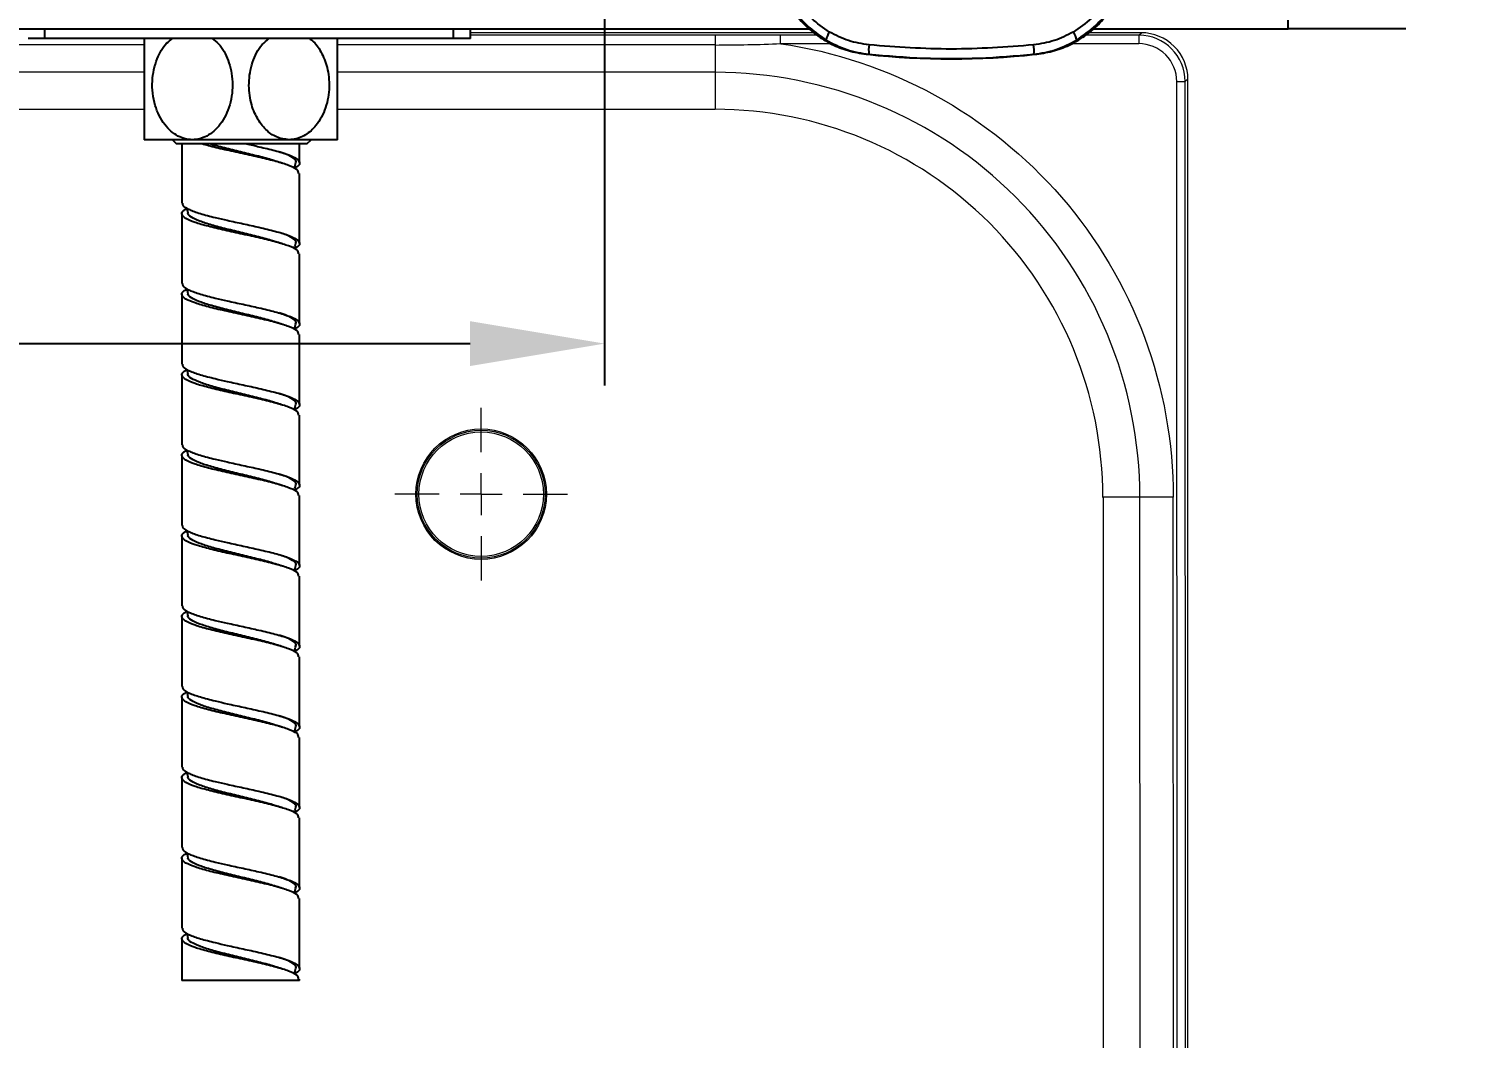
# Model space of a CAD drawing. Header units: millimetres. Extents: x 6110 to 6704, y -3675 to -2835.
# Drawn here: x 6300.53 to 6343.55, y -3411.68 to -3381.68 of the extents above; entities that cross this region are included whole.
import ezdxf

# ---------------------------------------------------------------- set-up
doc = ezdxf.new("R2010")
doc.units = ezdxf.units.MM
doc.header["$LTSCALE"] = 0.1
doc.linetypes.add('CENTERX2', pattern=[101.6, 63.5, -12.7, 12.7, -12.7])
doc.layers.get('0').update_dxf_attribs({"lineweight": 13})
doc.layers.add('CENTER', color=1, linetype='CENTERX2', lineweight=15)
doc.layers.add('DIM', color=3, linetype='Continuous', lineweight=9)
doc.styles.get("Standard").update_dxf_attribs({"font": 'arial.ttf'})
doc.dimstyles.new('ISO-25', dxfattribs={"dimtxt": 2.5, "dimasz": 2.5, "dimexe": 1.25, "dimexo": 0.625, "dimtad": 1, "dimlfac": 5, "dimtxsty": 'Standard', "dimcen": 2.5, "dimadec": 0, "dimazin": 0, "dimtfac": 1, "dimtmove": 0, "dimatfit": 3, "dimfxl": 0, "dimarcsym": 0})

# ---------------------------------------------------------------- blocks, each defined once
blk = doc.blocks.new('*D53')
at = {"layer": 'Defpoints', "color": 0}
for p in [(6340.653, -3361.052), (6382.373, -3594.164), (6389.257, -3594.164)]:
    blk.add_point(p, dxfattribs=at)
at = {"layer": 'DIM', "color": 0, "lineweight": -2}
for p, q in [((6341.278, -3361.052), (6390.507, -3361.052)), ((6389.257, -3363.552), (6389.257, -3591.664)), ((6382.998, -3594.164), (6390.507, -3594.164))]:
    blk.add_line(p, q, dxfattribs=at)
at = {"layer": 'DIM', "color": 0}
for points in [[(6388.84, -3363.552), (6389.674, -3363.552), (6389.257, -3361.052)], [(6388.84, -3591.664), (6389.674, -3591.664), (6389.257, -3594.164)]]:
    blk.add_solid(points, dxfattribs=at)
at = {"layer": 'DIM', "color": 0, "insert": (6386.406, -3477.608), "char_height": 2.5, "attachment_point": 5, "rotation": 90}
blk.add_mtext('{\\fGulim|b0|i0|c129|p50;\\H1.6x;선반까지 높이 \\fArial|b0|i0|c0|p34;1036 ~1050}', dxfattribs=at)
blk = doc.blocks.new('*D61')
at = {"layer": 'Defpoints', "color": 0}
for p in [(6297.886, -3376.365), (6331.187, -3594.164), (6360.463, -3594.164)]:
    blk.add_point(p, dxfattribs=at)
at = {"layer": 'DIM', "color": 0, "lineweight": -2}
for p, q in [((6298.511, -3376.365), (6361.713, -3376.365)), ((6360.463, -3380.365), (6360.463, -3590.164)), ((6331.812, -3594.164), (6361.713, -3594.164))]:
    blk.add_line(p, q, dxfattribs=at)
at = {"layer": 'DIM', "color": 0}
for points in [[(6359.796, -3380.365), (6361.129, -3380.365), (6360.463, -3376.365)], [(6359.796, -3590.164), (6361.129, -3590.164), (6360.463, -3594.164)]]:
    blk.add_solid(points, dxfattribs=at)
at = {"layer": 'DIM', "color": 0, "insert": (6357.795, -3485.265), "char_height": 4, "attachment_point": 5, "rotation": 90}
blk.add_mtext('977.5', dxfattribs=at)
blk = doc.blocks.new('*D62')
at = {"layer": 'Defpoints', "color": 0}
for p in [(6253.143, -3380.702), (6317.643, -3380.702), (6317.643, -3391.034)]:
    blk.add_point(p, dxfattribs=at)
at = {"layer": 'DIM', "color": 0, "lineweight": -2}
for p, q in [((6253.143, -3381.327), (6253.143, -3392.284)), ((6317.643, -3381.327), (6317.643, -3392.284)), ((6257.143, -3391.034), (6313.643, -3391.034))]:
    blk.add_line(p, q, dxfattribs=at)
at = {"layer": 'DIM', "color": 0}
for points in [[(6257.143, -3390.367), (6257.143, -3391.701), (6253.143, -3391.034)], [(6313.643, -3390.367), (6313.643, -3391.701), (6317.643, -3391.034)]]:
    blk.add_solid(points, dxfattribs=at)
at = {"layer": 'DIM', "color": 0, "insert": (6285.393, -3388.367), "char_height": 4, "attachment_point": 5}
blk.add_mtext('258', dxfattribs=at)
blk = doc.blocks.new('*D64')
at = {"layer": 'Defpoints', "color": 0}
for p in [(6307.952, -3094.471), (6411.492, -3594.164), (6420.327, -3594.164)]:
    blk.add_point(p, dxfattribs=at)
at = {"layer": 'DIM', "color": 0, "lineweight": -2}
for p, q in [((6308.577, -3094.471), (6421.577, -3094.471)), ((6420.327, -3098.471), (6420.327, -3590.164)), ((6412.117, -3594.164), (6421.577, -3594.164))]:
    blk.add_line(p, q, dxfattribs=at)
at = {"layer": 'DIM', "color": 0}
for points in [[(6419.66, -3098.471), (6420.993, -3098.471), (6420.327, -3094.471)], [(6419.66, -3590.164), (6420.993, -3590.164), (6420.327, -3594.164)]]:
    blk.add_solid(points, dxfattribs=at)
at = {"layer": 'DIM', "color": 0, "insert": (6417.079, -3344.317), "char_height": 4, "attachment_point": 5, "rotation": 90}
blk.add_mtext('(2280)', dxfattribs=at)
blk = doc.blocks.new('SW_CENTERMARKSYMBOL_13')
at = {"layer": 'CENTER', "color": 0}
for p, q in [((0, 0.5), (0, 1.026)), ((0, 0), (0, 0.25)), ((-0.5, 0), (-1.026, 0)), ((0, 0), (-0.25, 0)), ((0, 0), (0, -0.25)), ((0, 0), (0.25, 0)), ((0.5, 0), (1.026, 0)), ((0, -0.5), (0, -1.026))]:
    blk.add_line(p, q, dxfattribs=at)

msp = doc.modelspace()

# ---------------------------------------------------------------- linework, layer by layer
at = {"linetype": 'Continuous', "lineweight": 25}
for p, q in [((6337.9677, -3381.6768), (6337.9677, -3381.4203)), ((6233.1422, -3381.6768), (6323.7384, -3381.6768)), ((6301.0019, -3381.9651), (6301.0019, -3381.6768)), ((6313.1519, -3381.9651), (6313.1519, -3381.6768)), ((6313.6519, -3381.9651), (6313.6519, -3381.6768)), ((6332.1656, -3381.6768), (6337.9677, -3381.6768)), ((6341.1296, -3381.6768), (6338.0555, -3381.6768)), ((6301.0019, -3381.9651), (6300.5019, -3381.9651)), ((6313.1519, -3381.9651), (6301.0019, -3381.9651)), ((6313.6519, -3381.9651), (6313.1519, -3381.9651)), ((6325.4144, -3382.4262), (6325.4671, -3382.4319)), ((6325.4671, -3382.4319), (6325.5006, -3382.431)), ((6330.4033, -3382.431), (6330.4368, -3382.4319)), ((6330.4368, -3382.4319), (6330.4895, -3382.4262)), ((6305.3846, -3384.9706), (6303.9471, -3384.9706)), ((6304.7894, -3384.9706), (6304.9144, -3385.0956)), ((6305.0721, -3385.0956), (6305.0721, -3386.8553)), ((6308.5721, -3385.6575), (6308.5721, -3385.0956)), ((6308.7894, -3385.0956), (6308.9144, -3384.9706)), ((6308.5721, -3388.0533), (6308.5721, -3385.9714)), ((6305.2201, -3387.0029), (6305.2503, -3387.1499)), ((6305.0721, -3387.1692), (6305.0721, -3389.2512)), ((6308.5721, -3390.4491), (6308.5721, -3388.3672)), ((6305.0721, -3389.565), (6305.0721, -3391.647)), ((6305.2201, -3389.3987), (6305.2503, -3389.5457)), ((6308.5721, -3392.845), (6308.5721, -3390.763)), ((6305.2201, -3391.7945), (6305.2503, -3391.9415)), ((6305.0721, -3391.9608), (6305.0721, -3394.0428)), ((6308.5721, -3395.2408), (6308.5721, -3393.1589)), ((6305.0721, -3394.3567), (6305.0721, -3396.4387)), ((6305.2201, -3394.1904), (6305.2503, -3394.3374)), ((6308.5721, -3397.6366), (6308.5721, -3395.5547)), ((6305.0721, -3396.7525), (6305.0721, -3398.8345)), ((6305.2201, -3396.5862), (6305.2503, -3396.7332)), ((6308.5721, -3400.0325), (6308.5721, -3397.9505)), ((6305.2201, -3398.982), (6305.2503, -3399.129)), ((6305.0721, -3399.1483), (6305.0721, -3401.2303)), ((6308.5721, -3402.4283), (6308.5721, -3400.3464)), ((6305.0721, -3401.5442), (6305.0721, -3403.6262)), ((6305.2201, -3401.3779), (6305.2503, -3401.5249)), ((6308.5721, -3404.8241), (6308.5721, -3402.7422)), ((6305.2201, -3403.7737), (6305.2503, -3403.9207)), ((6305.0721, -3403.94), (6305.0721, -3406.022)), ((6308.5721, -3407.22), (6308.5721, -3405.138)), ((6305.0721, -3406.3358), (6305.0721, -3408.4178)), ((6305.2201, -3406.1695), (6305.2503, -3406.3165)), ((6308.5721, -3409.6158), (6308.5721, -3407.5339)), ((6305.2201, -3408.5654), (6305.2503, -3408.7124)), ((6305.0721, -3408.7317), (6305.0721, -3409.9706)), ((6308.5721, -3409.9706), (6305.0721, -3409.9706)), ((6308.5721, -3409.9706), (6308.5721, -3409.9297))]:
    msp.add_line(p, q, dxfattribs=at)
at = {"color": 7, "linetype": 'Continuous'}
for p, q in [((6323.8699, -3381.7903), (6313.6522, -3381.7903)), ((6320.925, -3381.8644), (6313.6522, -3381.8644)), ((6320.925, -3381.8643), (6320.925, -3384.0662)), ((6322.8753, -3381.8645), (6320.925, -3381.8644)), ((6323.968, -3381.8645), (6322.8753, -3381.8645)), ((6322.8753, -3382.1145), (6322.8753, -3381.8645)), ((6333.5291, -3381.8645), (6331.9364, -3381.8645)), ((6333.6033, -3381.7903), (6332.035, -3381.7903)), ((6333.5291, -3381.8645), (6333.6033, -3381.7903)), ((6333.5291, -3381.8645), (6333.5291, -3382.1145)), ((6303.9474, -3382.1543), (6250.7482, -3382.1543)), ((6320.925, -3382.1543), (6309.6974, -3382.1543)), ((6322.8769, -3382.1145), (6324.3826, -3382.1145)), ((6331.5219, -3382.1145), (6333.5289, -3382.1145)), ((6303.9474, -3382.9654), (6250.7482, -3382.9654)), ((6320.925, -3382.9654), (6309.6974, -3382.9654)), ((6334.9781, -3383.1646), (6334.9039, -3383.2389)), ((6335.0041, -3468.4381), (6334.9781, -3383.1646)), ((6334.6539, -3383.239), (6334.9039, -3383.2389)), ((6334.678, -3462.3043), (6334.6539, -3383.239)), ((6334.9284, -3463.7126), (6334.9039, -3383.2389)), ((6250.7479, -3384.0662), (6303.9474, -3384.0662)), ((6309.6974, -3384.0662), (6320.9247, -3384.0662)), ((6332.4561, -3395.5936), (6334.5481, -3395.593)), ((6332.4616, -3395.6064), (6332.4661, -3461.2273)), ((6333.5769, -3461.8874), (6333.5567, -3395.5933)), ((6334.5682, -3462.2325), (6334.5482, -3395.597))]:
    msp.add_line(p, q, dxfattribs=at)
at = {"linetype": 'Continuous', "lineweight": 25, "flags": 128}
for points in [[(6308.2596, -3384.9706), (6307.9223, -3384.9706), (6307.5662, -3384.9706), (6307.1974, -3384.9706), (6306.8221, -3384.9706), (6306.4469, -3384.9706), (6306.078, -3384.9706), (6305.7219, -3384.9706), (6305.3846, -3384.9706)], [(6309.6971, -3384.9706), (6309.6725, -3384.9706), (6309.5992, -3384.9706), (6309.4783, -3384.9706), (6309.3119, -3384.9706), (6309.103, -3384.9706), (6308.855, -3384.9706), (6308.5723, -3384.9706), (6308.2596, -3384.9706)]]:
    msp.add_lwpolyline(points, dxfattribs=at)
at = {"color": 7, "linetype": 'Continuous'}
for radius in [1.94, 1.9, 1.85]:
    msp.add_circle((6313.97, -3395.5119), radius, dxfattribs=at)
at = {"linetype": 'Continuous', "lineweight": 25}
for centre, radius, start, end in [((6324.7057, -3382.0617), 0.4767, 141.95889, 173.78955), ((6331.1982, -3382.0617), 0.4767, 6.21045, 38.04111), ((6325.7821, -3379.4895), 2.9592, 238.40705, 263.89064), ((6326.3011, -3382.3069), 0.8101, 169.02485, 188.81785), ((6329.6028, -3382.3069), 0.8101, 351.18215, 10.97515), ((6330.1218, -3379.4895), 2.9592, 276.10936, 301.59295), ((6327.9519, -3359.1892), 23.3751, 263.89782, 276.10218)]:
    msp.add_arc(centre, radius, start, end, dxfattribs=at)
at = {"color": 7, "linetype": 'Continuous'}
for centre, radius, start, end in [((6333.5289, -3383.2395), 1.375, 0.02589, 89.99158), ((6320.8308, -3330.2015), 51.9533, 270.10391, 272.25807), ((6320.9258, -3395.5963), 11.5301, 359.94964, 90.00576)]:
    msp.add_arc(centre, radius, start, end, dxfattribs=at)
at = {"linetype": 'Continuous', "lineweight": 25}
for points, knots in [([(6322.6921, -3379.5927), (6322.7128, -3379.7694), (6322.7541, -3380.1216), (6322.9324, -3380.6264), (6323.1887, -3381.0934), (6323.5246, -3381.5098), (6323.927, -3381.8629), (6324.3856, -3382.1402), (6324.8852, -3382.3408), (6325.2381, -3382.3977), (6325.4144, -3382.4262)], [0, 0, 0, 0, 0.1254466, 0.2500194, 0.3752308, 0.4998661, 0.6250308, 0.7498444, 0.8749628, 1, 1, 1, 1]), ([(6322.7383, -3379.5977), (6322.7721, -3379.8444), (6322.8397, -3380.3366), (6323.1678, -3381.0069), (6323.6253, -3381.5908), (6324.0299, -3381.8705), (6324.2318, -3382.0101)], [0, 0, 0, 0, 0.2510672, 0.5008921, 0.7508703, 1, 1, 1, 1]), ([(6324.3303, -3381.7679), (6324.143, -3381.6403), (6323.7685, -3381.3852), (6323.3437, -3380.8516), (6323.0384, -3380.2386), (6322.9751, -3379.7875), (6322.9435, -3379.5617)], [0, 0, 0, 0, 0.2504307, 0.5009019, 0.7502573, 1, 1, 1, 1]), ([(6330.4895, -3382.4262), (6330.6664, -3382.3976), (6331.0193, -3382.3407), (6331.5194, -3382.1396), (6331.9774, -3381.8625), (6332.38, -3381.509), (6332.7155, -3381.0929), (6332.972, -3380.6252), (6333.15, -3380.1209), (6333.1912, -3379.7688), (6333.2117, -3379.5927)], [0, 0, 0, 0, 0.1254638, 0.2501773, 0.3753785, 0.5000885, 0.6251875, 0.7499994, 0.8750304, 1, 1, 1, 1]), ([(6332.9604, -3379.5617), (6332.929, -3379.7865), (6332.8659, -3380.2372), (6332.5613, -3380.85), (6332.1361, -3381.3845), (6331.7612, -3381.64), (6331.5736, -3381.7679)], [0, 0, 0, 0, 0.2486985, 0.4985783, 0.7490573, 1, 1, 1, 1]), ([(6331.6721, -3382.0101), (6331.8744, -3381.8702), (6332.2794, -3381.5901), (6332.7372, -3381.0052), (6333.0646, -3380.335), (6333.132, -3379.8433), (6333.1656, -3379.5977)], [0, 0, 0, 0, 0.2496397, 0.4996277, 0.7499811, 1, 1, 1, 1]), ([(6325.5059, -3382.1526), (6325.2993, -3382.1201), (6324.8852, -3382.0549), (6324.5155, -3381.8637), (6324.3303, -3381.7679)], [0, 0, 0, 0, 0.4988908, 1, 1, 1, 1]), ([(6331.5736, -3381.7679), (6331.3895, -3381.8632), (6331.0199, -3382.0545), (6330.6058, -3382.1198), (6330.398, -3382.1526)], [0, 0, 0, 0, 0.4981825, 1, 1, 1, 1]), ([(6341.4666, -3381.6768), (6341.4535, -3381.6768), (6341.4274, -3381.6768), (6341.2195, -3381.6768), (6340.8962, -3381.6768), (6340.4577, -3381.6768), (6339.9242, -3381.6768), (6339.3153, -3381.6768), (6338.6547, -3381.6768), (6338.1967, -3381.6768), (6337.9677, -3381.6768)], [0, 0, 0, 0, 0.1250034, 0.2500006, 0.3750018, 0.500001, 0.6250002, 0.7500014, 0.8749985, 1, 1, 1, 1]), ([(6303.9471, -3381.9651), (6303.9471, -3382.0158), (6303.9471, -3382.1985), (6303.9471, -3382.6673), (6303.9471, -3383.346), (6303.9471, -3384.0283), (6303.9471, -3384.4996), (6303.9471, -3384.7546), (6303.9471, -3384.9237), (6303.9471, -3384.9523), (6303.9471, -3384.9706)], [0, 0, 0, 0, 0.0623601, 0.2247685, 0.4026134, 0.5803443, 0.7426615, 0.8151967, 0.881358, 1, 1, 1, 1]), ([(6305.3846, -3384.9706), (6305.3115, -3384.9653), (6305.164, -3384.9546), (6304.9466, -3384.865), (6304.7397, -3384.7223), (6304.479, -3384.4401), (6304.2355, -3383.9397), (6304.1551, -3383.2364), (6304.3014, -3382.5932), (6304.5337, -3382.151), (6304.7325, -3382.0085), (6304.7931, -3381.9651)], [0, 0, 0, 0, 0.0638877, 0.1289312, 0.1996725, 0.2737876, 0.4395277, 0.6238741, 0.7963795, 0.9380183, 1, 1, 1, 1]), ([(6305.9719, -3381.9651), (6306.039, -3382.0136), (6306.2512, -3382.1667), (6306.4793, -3382.6242), (6306.6118, -3383.2564), (6306.533, -3383.9383), (6306.2951, -3384.4328), (6306.0326, -3384.7204), (6305.8237, -3384.8647), (6305.6052, -3384.9542), (6305.4578, -3384.9651), (6305.3846, -3384.9706)], [0, 0, 0, 0, 0.0687468, 0.2171284, 0.3823842, 0.556817, 0.7246889, 0.7995072, 0.8713263, 0.936108, 1, 1, 1, 1]), ([(6308.2596, -3384.9706), (6308.1333, -3384.9541), (6307.8811, -3384.9212), (6307.5531, -3384.6788), (6307.2878, -3384.327), (6307.1033, -3383.853), (6307.0398, -3383.2726), (6307.1479, -3382.6676), (6307.3727, -3382.1973), (6307.5908, -3382.0213), (6307.6604, -3381.9651)], [0, 0, 0, 0, 0.1102156, 0.2200537, 0.3316501, 0.4613776, 0.60896, 0.7680653, 0.9258991, 1, 1, 1, 1]), ([(6308.8644, -3381.9651), (6308.8941, -3381.9844), (6309.035, -3382.076), (6309.2276, -3382.3715), (6309.4174, -3382.836), (6309.4783, -3383.4181), (6309.3746, -3384.0282), (6309.1119, -3384.5286), (6308.7564, -3384.852), (6308.4619, -3384.963), (6308.2942, -3384.9693), (6308.2596, -3384.9706)], [0, 0, 0, 0, 0.0298195, 0.1415224, 0.2713738, 0.419097, 0.5783543, 0.7363388, 0.8527157, 0.9696639, 1, 1, 1, 1]), ([(6309.6971, -3384.9706), (6309.6971, -3384.9653), (6309.6971, -3384.9548), (6309.6971, -3384.8437), (6309.6972, -3384.5747), (6309.6971, -3384.0746), (6309.6969, -3383.4403), (6309.6969, -3382.7579), (6309.6976, -3382.2721), (6309.6969, -3382.0257), (6309.697, -3381.97), (6309.697, -3381.9651)], [0, 0, 0, 0, 0.0631293, 0.1261902, 0.2590294, 0.4054274, 0.5714987, 0.7471097, 0.9166166, 0.9926157, 1, 1, 1, 1]), ([(6324.2318, -3382.0101), (6324.4316, -3382.1149), (6324.8304, -3382.3239), (6325.2776, -3382.3954), (6325.5006, -3382.431)], [0, 0, 0, 0, 0.5012386, 1, 1, 1, 1]), ([(6330.4033, -3382.431), (6330.6276, -3382.3951), (6331.0748, -3382.3235), (6331.4735, -3382.1143), (6331.6721, -3382.0101)], [0, 0, 0, 0, 0.5016873, 1, 1, 1, 1]), ([(6325.5006, -3382.431), (6326.0425, -3382.4754), (6327.13, -3382.5645), (6328.7739, -3382.5645), (6329.8614, -3382.4754), (6330.4033, -3382.431)], [0, 0, 0, 0, 0.3325628, 0.6674383, 1, 1, 1, 1]), ([(6308.7894, -3385.0956), (6308.7636, -3385.0956), (6308.7238, -3385.0956), (6308.4822, -3385.0956), (6308.2321, -3385.0956), (6307.9217, -3385.0956), (6307.4706, -3385.0956), (6306.8519, -3385.0956), (6306.2333, -3385.0956), (6305.7822, -3385.0956), (6305.4718, -3385.0956), (6305.2217, -3385.0956), (6304.9801, -3385.0956), (6304.9403, -3385.0956), (6304.9144, -3385.0956)], [0, 0, 0, 0, 0.1197284, 0.1841803, 0.25, 0.3158197, 0.3802716, 0.5, 0.6197284, 0.6841803, 0.75, 0.8158197, 0.8802716, 1, 1, 1, 1]), ([(6308.5429, -3385.9714), (6308.5386, -3385.9314), (6308.5301, -3385.8524), (6308.2652, -3385.735), (6307.891, -3385.6183), (6307.4109, -3385.5013), (6306.8757, -3385.3838), (6306.3412, -3385.2669), (6305.9204, -3385.1709), (6305.7333, -3385.1138), (6305.6737, -3385.0956)], [0, 0, 0, 0, 0.1361457, 0.2696436, 0.40312, 0.5367253, 0.6704966, 0.8040743, 0.9375445, 1, 1, 1, 1]), ([(6307.8707, -3385.6163), (6307.8386, -3385.6047), (6307.698, -3385.5542), (6307.3517, -3385.4646), (6306.8758, -3385.3472), (6306.3961, -3385.2302), (6306.0584, -3385.1465), (6305.9231, -3385.1016), (6305.905, -3385.0956)], [0, 0, 0, 0, 0.0666471, 0.2913438, 0.5163249, 0.7409745, 0.9654398, 1, 1, 1, 1]), ([(6306.9908, -3385.0956), (6307.1162, -3385.1231), (6307.4192, -3385.1898), (6307.8552, -3385.295), (6308.2435, -3385.4117), (6308.5015, -3385.5287), (6308.5928, -3385.6462), (6308.5631, -3385.7384), (6308.4533, -3385.7915), (6308.424, -3385.8058)], [0, 0, 0, 0, 0.11621518, 0.28082243, 0.44540311, 0.61014275, 0.77508698, 0.93979265, 1, 1, 1, 1]), ([(6308.4533, -3385.6508), (6308.4547, -3385.649), (6308.4885, -3385.6082), (6308.41, -3385.5284), (6308.2458, -3385.4235), (6308.0439, -3385.3576), (6307.9611, -3385.3306)], [0, 0, 0, 0, 0.0162934, 0.3817319, 0.7466961, 1, 1, 1, 1]), ([(6308.0609, -3385.6722), (6308.0296, -3385.6626), (6307.9673, -3385.6436), (6307.9068, -3385.6243), (6307.8767, -3385.6147)], [0, 0, 0, 0, 0.5025674, 1, 1, 1, 1]), ([(6308.4211, -3385.8197), (6308.4224, -3385.8136), (6308.4339, -3385.7572), (6308.4459, -3385.7009), (6308.4565, -3385.6507)], [0, 0, 0, 0, 0.1087371, 1, 1, 1, 1]), ([(6308.5429, -3388.3672), (6308.5386, -3388.3273), (6308.5301, -3388.2482), (6308.2652, -3388.1308), (6307.8911, -3388.0141), (6307.4106, -3387.8971), (6306.8767, -3387.7796), (6306.3374, -3387.6627), (6305.8437, -3387.546), (6305.4416, -3387.4292), (6305.1662, -3387.312), (6305.0535, -3387.1947), (6305.0727, -3387.0975), (6305.186, -3387.0392), (6305.2236, -3387.0199)], [0, 0, 0, 0, 0.0885028, 0.1752843, 0.2620519, 0.3489032, 0.4358624, 0.5226959, 0.6094594, 0.696251, 0.7831678, 0.8700846, 0.9568761, 1, 1, 1, 1]), ([(6305.0904, -3386.8553), (6305.0902, -3386.8811), (6305.0894, -3386.9458), (6305.2745, -3387.0494), (6305.6038, -3387.1665), (6306.0103, -3387.2728), (6306.4498, -3387.3732), (6306.8962, -3387.4701), (6307.3885, -3387.5785), (6307.8556, -3387.6908), (6308.2434, -3387.8075), (6308.5015, -3387.9245), (6308.5928, -3388.042), (6308.5631, -3388.1342), (6308.4533, -3388.1874), (6308.424, -3388.2016)], [0, 0, 0, 0, 0.057527, 0.144338, 0.2312605, 0.3182279, 0.3797781, 0.456793, 0.5339075, 0.6207185, 0.7075154, 0.7943962, 0.8813849, 0.9682477, 1, 1, 1, 1]), ([(6307.8707, -3388.0121), (6307.8386, -3388.0006), (6307.6981, -3387.9501), (6307.3513, -3387.8605), (6306.8773, -3387.743), (6306.3904, -3387.6261), (6305.9472, -3387.5094), (6305.5807, -3387.3926), (6305.3459, -3387.2753), (6305.2382, -3387.194), (6305.2543, -3387.1519), (6305.2555, -3387.1489)], [0, 0, 0, 0, 0.0402135, 0.1757912, 0.3115404, 0.4470895, 0.5825275, 0.71801, 0.8536917, 0.9893735, 1, 1, 1, 1]), ([(6308.4533, -3388.0466), (6308.4547, -3388.0449), (6308.4885, -3388.004), (6308.41, -3387.9242), (6308.2458, -3387.8194), (6308.0439, -3387.7534), (6307.9611, -3387.7264)], [0, 0, 0, 0, 0.0162934, 0.3817319, 0.7466961, 1, 1, 1, 1]), ([(6308.0609, -3388.068), (6308.0296, -3388.0584), (6307.9673, -3388.0395), (6307.9068, -3388.0201), (6307.8767, -3388.0105)], [0, 0, 0, 0, 0.5025674, 1, 1, 1, 1]), ([(6308.4211, -3388.2155), (6308.4224, -3388.2094), (6308.4339, -3388.153), (6308.4459, -3388.0967), (6308.4565, -3388.0466)], [0, 0, 0, 0, 0.1087371, 1, 1, 1, 1]), ([(6308.5429, -3390.763), (6308.5386, -3390.7231), (6308.5301, -3390.644), (6308.2652, -3390.5267), (6307.8911, -3390.4099), (6307.4106, -3390.293), (6306.8767, -3390.1755), (6306.3374, -3390.0586), (6305.8437, -3389.9419), (6305.4416, -3389.8251), (6305.1662, -3389.7078), (6305.0535, -3389.5905), (6305.0727, -3389.4933), (6305.186, -3389.4351), (6305.2236, -3389.4157)], [0, 0, 0, 0, 0.0885028, 0.1752843, 0.2620519, 0.3489032, 0.4358624, 0.5226959, 0.6094594, 0.696251, 0.7831678, 0.8700846, 0.9568761, 1, 1, 1, 1]), ([(6305.0904, -3389.2512), (6305.0902, -3389.2769), (6305.0894, -3389.3416), (6305.2745, -3389.4453), (6305.6038, -3389.5624), (6306.0103, -3389.6686), (6306.4498, -3389.769), (6306.8962, -3389.8659), (6307.3885, -3389.9743), (6307.8556, -3390.0866), (6308.2434, -3390.2034), (6308.5015, -3390.3204), (6308.5928, -3390.4378), (6308.5631, -3390.5301), (6308.4533, -3390.5832), (6308.424, -3390.5974)], [0, 0, 0, 0, 0.057527, 0.144338, 0.2312605, 0.3182279, 0.3797781, 0.456793, 0.5339075, 0.6207185, 0.7075154, 0.7943962, 0.8813849, 0.9682477, 1, 1, 1, 1]), ([(6307.8707, -3390.4079), (6307.8386, -3390.3964), (6307.6981, -3390.3459), (6307.3513, -3390.2563), (6306.8773, -3390.1388), (6306.3904, -3390.0219), (6305.9472, -3389.9052), (6305.5807, -3389.7884), (6305.3459, -3389.6712), (6305.2382, -3389.5898), (6305.2543, -3389.5478), (6305.2555, -3389.5447)], [0, 0, 0, 0, 0.0402135, 0.1757912, 0.3115404, 0.4470895, 0.5825275, 0.71801, 0.8536917, 0.9893735, 1, 1, 1, 1]), ([(6308.0609, -3390.4638), (6308.0296, -3390.4543), (6307.9673, -3390.4353), (6307.9068, -3390.416), (6307.8767, -3390.4064)], [0, 0, 0, 0, 0.50256735, 1, 1, 1, 1]), ([(6308.4533, -3390.4425), (6308.4547, -3390.4407), (6308.4885, -3390.3999), (6308.41, -3390.32), (6308.2458, -3390.2152), (6308.0439, -3390.1493), (6307.9611, -3390.1223)], [0, 0, 0, 0, 0.0162934, 0.3817319, 0.7466961, 1, 1, 1, 1]), ([(6308.4211, -3390.6114), (6308.4224, -3390.6052), (6308.4339, -3390.5489), (6308.4459, -3390.4926), (6308.4565, -3390.4424)], [0, 0, 0, 0, 0.1087371, 1, 1, 1, 1]), ([(6308.5429, -3393.1589), (6308.5386, -3393.1189), (6308.5301, -3393.0399), (6308.2652, -3392.9225), (6307.8911, -3392.8058), (6307.4106, -3392.6888), (6306.8767, -3392.5713), (6306.3374, -3392.4544), (6305.8437, -3392.3377), (6305.4416, -3392.2209), (6305.1662, -3392.1036), (6305.0535, -3391.9864), (6305.0727, -3391.8892), (6305.186, -3391.8309), (6305.2236, -3391.8116)], [0, 0, 0, 0, 0.08850277, 0.17528433, 0.26205188, 0.34890323, 0.43586244, 0.52269589, 0.60945943, 0.69625098, 0.78316778, 0.87008459, 0.95687614, 1, 1, 1, 1]), ([(6305.0904, -3391.647), (6305.0902, -3391.6728), (6305.0894, -3391.7375), (6305.2745, -3391.8411), (6305.6038, -3391.9582), (6306.0103, -3392.0645), (6306.4498, -3392.1648), (6306.8962, -3392.2617), (6307.3885, -3392.3702), (6307.8556, -3392.4825), (6308.2434, -3392.5992), (6308.5015, -3392.7162), (6308.5928, -3392.8337), (6308.5631, -3392.9259), (6308.4533, -3392.979), (6308.424, -3392.9933)], [0, 0, 0, 0, 0.057527, 0.144338, 0.2312605, 0.3182279, 0.3797781, 0.456793, 0.5339075, 0.6207185, 0.7075154, 0.7943962, 0.8813849, 0.9682477, 1, 1, 1, 1]), ([(6307.8707, -3392.8038), (6307.8386, -3392.7922), (6307.6981, -3392.7417), (6307.3513, -3392.6521), (6306.8773, -3392.5346), (6306.3904, -3392.4177), (6305.9472, -3392.301), (6305.5807, -3392.1843), (6305.3459, -3392.067), (6305.2382, -3391.9856), (6305.2543, -3391.9436), (6305.2555, -3391.9406)], [0, 0, 0, 0, 0.0402135, 0.1757912, 0.3115404, 0.4470895, 0.5825275, 0.71801, 0.8536917, 0.9893735, 1, 1, 1, 1]), ([(6308.4533, -3392.8383), (6308.4547, -3392.8365), (6308.4885, -3392.7957), (6308.41, -3392.7159), (6308.2458, -3392.611), (6308.0439, -3392.5451), (6307.9611, -3392.5181)], [0, 0, 0, 0, 0.0162934, 0.3817319, 0.7466961, 1, 1, 1, 1]), ([(6308.0609, -3392.8597), (6308.0296, -3392.8501), (6307.9673, -3392.8311), (6307.9068, -3392.8118), (6307.8767, -3392.8022)], [0, 0, 0, 0, 0.50256735, 1, 1, 1, 1]), ([(6308.4211, -3393.0072), (6308.4224, -3393.0011), (6308.4339, -3392.9447), (6308.4459, -3392.8884), (6308.4565, -3392.8382)], [0, 0, 0, 0, 0.1087371, 1, 1, 1, 1]), ([(6308.5429, -3395.5547), (6308.5386, -3395.5148), (6308.5301, -3395.4357), (6308.2652, -3395.3183), (6307.8911, -3395.2016), (6307.4106, -3395.0846), (6306.8767, -3394.9671), (6306.3374, -3394.8502), (6305.8437, -3394.7335), (6305.4416, -3394.6167), (6305.1662, -3394.4995), (6305.0535, -3394.3822), (6305.0727, -3394.285), (6305.186, -3394.2267), (6305.2236, -3394.2074)], [0, 0, 0, 0, 0.0885028, 0.1752843, 0.2620519, 0.3489032, 0.4358624, 0.5226959, 0.6094594, 0.696251, 0.7831678, 0.8700846, 0.9568761, 1, 1, 1, 1]), ([(6305.0904, -3394.0428), (6305.0902, -3394.0686), (6305.0894, -3394.1333), (6305.2745, -3394.2369), (6305.6038, -3394.354), (6306.0103, -3394.4603), (6306.4498, -3394.5607), (6306.8962, -3394.6576), (6307.3885, -3394.766), (6307.8556, -3394.8783), (6308.2434, -3394.995), (6308.5015, -3395.112), (6308.5928, -3395.2295), (6308.5631, -3395.3217), (6308.4533, -3395.3749), (6308.424, -3395.3891)], [0, 0, 0, 0, 0.057527, 0.144338, 0.2312605, 0.3182279, 0.3797781, 0.456793, 0.5339075, 0.6207185, 0.7075154, 0.7943962, 0.8813849, 0.9682477, 1, 1, 1, 1]), ([(6307.8707, -3395.1996), (6307.8386, -3395.1881), (6307.6981, -3395.1376), (6307.3513, -3395.048), (6306.8773, -3394.9305), (6306.3904, -3394.8136), (6305.9472, -3394.6969), (6305.5807, -3394.5801), (6305.3459, -3394.4628), (6305.2382, -3394.3815), (6305.2543, -3394.3394), (6305.2555, -3394.3364)], [0, 0, 0, 0, 0.0402135, 0.1757912, 0.3115404, 0.4470895, 0.5825275, 0.71801, 0.8536917, 0.9893735, 1, 1, 1, 1]), ([(6308.0609, -3395.2555), (6308.0296, -3395.2459), (6307.9673, -3395.227), (6307.9068, -3395.2076), (6307.8767, -3395.198)], [0, 0, 0, 0, 0.5025674, 1, 1, 1, 1]), ([(6308.4533, -3395.2341), (6308.4547, -3395.2324), (6308.4885, -3395.1915), (6308.41, -3395.1117), (6308.2458, -3395.0069), (6308.0439, -3394.9409), (6307.9611, -3394.9139)], [0, 0, 0, 0, 0.0162934, 0.3817319, 0.7466961, 1, 1, 1, 1]), ([(6308.4211, -3395.403), (6308.4224, -3395.3969), (6308.4339, -3395.3405), (6308.4459, -3395.2842), (6308.4565, -3395.2341)], [0, 0, 0, 0, 0.1087371, 1, 1, 1, 1]), ([(6305.0904, -3396.4387), (6305.0902, -3396.4644), (6305.0894, -3396.5291), (6305.2745, -3396.6328), (6305.6038, -3396.7499), (6306.0103, -3396.8561), (6306.4498, -3396.9565), (6306.8962, -3397.0534), (6307.3885, -3397.1618), (6307.8556, -3397.2741), (6308.2434, -3397.3909), (6308.5015, -3397.5079), (6308.5928, -3397.6253), (6308.5631, -3397.7176), (6308.4533, -3397.7707), (6308.424, -3397.7849)], [0, 0, 0, 0, 0.057527, 0.144338, 0.2312605, 0.3182279, 0.3797781, 0.456793, 0.5339075, 0.6207185, 0.7075154, 0.7943962, 0.8813849, 0.9682477, 1, 1, 1, 1]), ([(6308.5429, -3397.9505), (6308.5386, -3397.9106), (6308.5301, -3397.8315), (6308.2652, -3397.7142), (6307.8911, -3397.5974), (6307.4106, -3397.4805), (6306.8767, -3397.363), (6306.3374, -3397.2461), (6305.8437, -3397.1294), (6305.4416, -3397.0126), (6305.1662, -3396.8953), (6305.0535, -3396.778), (6305.0727, -3396.6808), (6305.186, -3396.6226), (6305.2236, -3396.6032)], [0, 0, 0, 0, 0.0885028, 0.1752843, 0.2620519, 0.3489032, 0.4358624, 0.5226959, 0.6094594, 0.696251, 0.7831678, 0.8700846, 0.9568761, 1, 1, 1, 1]), ([(6307.8707, -3397.5954), (6307.8386, -3397.5839), (6307.6981, -3397.5334), (6307.3513, -3397.4438), (6306.8773, -3397.3263), (6306.3904, -3397.2094), (6305.9472, -3397.0927), (6305.5807, -3396.9759), (6305.3459, -3396.8587), (6305.2382, -3396.7773), (6305.2543, -3396.7353), (6305.2555, -3396.7322)], [0, 0, 0, 0, 0.0402135, 0.1757912, 0.3115404, 0.4470895, 0.5825275, 0.71801, 0.8536917, 0.9893735, 1, 1, 1, 1]), ([(6308.4533, -3397.63), (6308.4547, -3397.6282), (6308.4885, -3397.5874), (6308.41, -3397.5075), (6308.2458, -3397.4027), (6308.0439, -3397.3368), (6307.9611, -3397.3098)], [0, 0, 0, 0, 0.0162934, 0.3817319, 0.7466961, 1, 1, 1, 1]), ([(6308.0609, -3397.6513), (6308.0296, -3397.6418), (6307.9673, -3397.6228), (6307.9068, -3397.6035), (6307.8767, -3397.5939)], [0, 0, 0, 0, 0.5025674, 1, 1, 1, 1]), ([(6308.4211, -3397.7989), (6308.4224, -3397.7927), (6308.4339, -3397.7364), (6308.4459, -3397.6801), (6308.4565, -3397.6299)], [0, 0, 0, 0, 0.1087371, 1, 1, 1, 1]), ([(6308.5429, -3400.3464), (6308.5386, -3400.3064), (6308.5301, -3400.2274), (6308.2652, -3400.11), (6307.8911, -3399.9933), (6307.4106, -3399.8763), (6306.8767, -3399.7588), (6306.3374, -3399.6419), (6305.8437, -3399.5252), (6305.4416, -3399.4084), (6305.1662, -3399.2911), (6305.0535, -3399.1739), (6305.0727, -3399.0767), (6305.186, -3399.0184), (6305.2236, -3398.9991)], [0, 0, 0, 0, 0.0885028, 0.1752843, 0.2620519, 0.3489032, 0.4358624, 0.5226959, 0.6094594, 0.696251, 0.7831678, 0.8700846, 0.9568761, 1, 1, 1, 1]), ([(6305.0904, -3398.8345), (6305.0902, -3398.8603), (6305.0894, -3398.925), (6305.2745, -3399.0286), (6305.6038, -3399.1457), (6306.0103, -3399.252), (6306.4498, -3399.3523), (6306.8962, -3399.4492), (6307.3885, -3399.5577), (6307.8556, -3399.67), (6308.2434, -3399.7867), (6308.5015, -3399.9037), (6308.5928, -3400.0212), (6308.5631, -3400.1134), (6308.4533, -3400.1665), (6308.424, -3400.1808)], [0, 0, 0, 0, 0.05752704, 0.14433799, 0.23126047, 0.31822792, 0.37977805, 0.45679303, 0.53390751, 0.62071847, 0.70751541, 0.79439618, 0.88138485, 0.96824771, 1, 1, 1, 1]), ([(6307.8707, -3399.9913), (6307.8386, -3399.9797), (6307.6981, -3399.9292), (6307.3513, -3399.8396), (6306.8773, -3399.7221), (6306.3904, -3399.6052), (6305.9472, -3399.4885), (6305.5807, -3399.3718), (6305.3459, -3399.2545), (6305.2382, -3399.1731), (6305.2543, -3399.1311), (6305.2555, -3399.1281)], [0, 0, 0, 0, 0.0402135, 0.1757912, 0.3115404, 0.4470895, 0.5825275, 0.71801, 0.8536917, 0.9893735, 1, 1, 1, 1]), ([(6308.0609, -3400.0472), (6308.0296, -3400.0376), (6307.9673, -3400.0186), (6307.9068, -3399.9993), (6307.8767, -3399.9897)], [0, 0, 0, 0, 0.5025674, 1, 1, 1, 1]), ([(6308.4533, -3400.0258), (6308.4547, -3400.024), (6308.4885, -3399.9832), (6308.41, -3399.9034), (6308.2458, -3399.7985), (6308.0439, -3399.7326), (6307.9611, -3399.7056)], [0, 0, 0, 0, 0.0162934, 0.3817319, 0.7466961, 1, 1, 1, 1]), ([(6308.4211, -3400.1947), (6308.4224, -3400.1886), (6308.4339, -3400.1322), (6308.4459, -3400.0759), (6308.4565, -3400.0257)], [0, 0, 0, 0, 0.1087371, 1, 1, 1, 1]), ([(6305.0904, -3401.2303), (6305.0902, -3401.2561), (6305.0894, -3401.3208), (6305.2745, -3401.4244), (6305.6038, -3401.5415), (6306.0103, -3401.6478), (6306.4498, -3401.7482), (6306.8962, -3401.8451), (6307.3885, -3401.9535), (6307.8556, -3402.0658), (6308.2434, -3402.1825), (6308.5015, -3402.2995), (6308.5928, -3402.417), (6308.5631, -3402.5092), (6308.4533, -3402.5624), (6308.424, -3402.5766)], [0, 0, 0, 0, 0.057527, 0.144338, 0.2312605, 0.3182279, 0.3797781, 0.456793, 0.5339075, 0.6207185, 0.7075154, 0.7943962, 0.8813849, 0.9682477, 1, 1, 1, 1]), ([(6308.5429, -3402.7422), (6308.5386, -3402.7023), (6308.5301, -3402.6232), (6308.2652, -3402.5058), (6307.8911, -3402.3891), (6307.4106, -3402.2721), (6306.8767, -3402.1546), (6306.3374, -3402.0377), (6305.8437, -3401.921), (6305.4416, -3401.8042), (6305.1662, -3401.687), (6305.0535, -3401.5697), (6305.0727, -3401.4725), (6305.186, -3401.4142), (6305.2236, -3401.3949)], [0, 0, 0, 0, 0.08850277, 0.17528433, 0.26205188, 0.34890323, 0.43586244, 0.52269589, 0.60945943, 0.69625098, 0.78316778, 0.87008459, 0.95687614, 1, 1, 1, 1]), ([(6307.8707, -3402.3871), (6307.8386, -3402.3756), (6307.6981, -3402.3251), (6307.3513, -3402.2355), (6306.8773, -3402.118), (6306.3904, -3402.0011), (6305.9472, -3401.8844), (6305.5807, -3401.7676), (6305.3459, -3401.6503), (6305.2382, -3401.569), (6305.2543, -3401.5269), (6305.2555, -3401.5239)], [0, 0, 0, 0, 0.04021354, 0.17579118, 0.31154037, 0.44708951, 0.58252747, 0.71800998, 0.85369172, 0.98937346, 1, 1, 1, 1]), ([(6308.4533, -3402.4216), (6308.4547, -3402.4199), (6308.4885, -3402.379), (6308.41, -3402.2992), (6308.2458, -3402.1944), (6308.0439, -3402.1284), (6307.9611, -3402.1014)], [0, 0, 0, 0, 0.01629342, 0.38173192, 0.74669613, 1, 1, 1, 1]), ([(6308.0609, -3402.443), (6308.0296, -3402.4334), (6307.9673, -3402.4145), (6307.9068, -3402.3951), (6307.8767, -3402.3855)], [0, 0, 0, 0, 0.5025674, 1, 1, 1, 1]), ([(6308.4211, -3402.5905), (6308.4224, -3402.5844), (6308.4339, -3402.528), (6308.4459, -3402.4717), (6308.4565, -3402.4216)], [0, 0, 0, 0, 0.1087371, 1, 1, 1, 1]), ([(6308.5429, -3405.138), (6308.5386, -3405.0981), (6308.5301, -3405.019), (6308.2652, -3404.9017), (6307.8911, -3404.7849), (6307.4106, -3404.668), (6306.8767, -3404.5505), (6306.3374, -3404.4336), (6305.8437, -3404.3169), (6305.4416, -3404.2001), (6305.1662, -3404.0828), (6305.0535, -3403.9655), (6305.0727, -3403.8683), (6305.186, -3403.8101), (6305.2236, -3403.7907)], [0, 0, 0, 0, 0.0885028, 0.1752843, 0.2620519, 0.3489032, 0.4358624, 0.5226959, 0.6094594, 0.696251, 0.7831678, 0.8700846, 0.9568761, 1, 1, 1, 1]), ([(6305.0904, -3403.6262), (6305.0902, -3403.6519), (6305.0894, -3403.7166), (6305.2745, -3403.8203), (6305.6038, -3403.9374), (6306.0103, -3404.0436), (6306.4498, -3404.144), (6306.8962, -3404.2409), (6307.3885, -3404.3493), (6307.8556, -3404.4616), (6308.2434, -3404.5784), (6308.5015, -3404.6954), (6308.5928, -3404.8128), (6308.5631, -3404.9051), (6308.4533, -3404.9582), (6308.424, -3404.9724)], [0, 0, 0, 0, 0.057527, 0.144338, 0.2312605, 0.3182279, 0.3797781, 0.456793, 0.5339075, 0.6207185, 0.7075154, 0.7943962, 0.8813849, 0.9682477, 1, 1, 1, 1]), ([(6307.8707, -3404.7829), (6307.8386, -3404.7714), (6307.6981, -3404.7209), (6307.3513, -3404.6313), (6306.8773, -3404.5138), (6306.3904, -3404.3969), (6305.9472, -3404.2802), (6305.5807, -3404.1634), (6305.3459, -3404.0462), (6305.2382, -3403.9648), (6305.2543, -3403.9228), (6305.2555, -3403.9197)], [0, 0, 0, 0, 0.0402135, 0.1757912, 0.3115404, 0.4470895, 0.5825275, 0.71801, 0.8536917, 0.9893735, 1, 1, 1, 1]), ([(6308.4533, -3404.8175), (6308.4547, -3404.8157), (6308.4885, -3404.7749), (6308.41, -3404.695), (6308.2458, -3404.5902), (6308.0439, -3404.5243), (6307.9611, -3404.4973)], [0, 0, 0, 0, 0.01629342, 0.38173192, 0.74669613, 1, 1, 1, 1]), ([(6308.0609, -3404.8388), (6308.0296, -3404.8293), (6307.9673, -3404.8103), (6307.9068, -3404.791), (6307.8767, -3404.7814)], [0, 0, 0, 0, 0.5025674, 1, 1, 1, 1]), ([(6308.4211, -3404.9864), (6308.4224, -3404.9802), (6308.4339, -3404.9239), (6308.4459, -3404.8676), (6308.4565, -3404.8174)], [0, 0, 0, 0, 0.1087371, 1, 1, 1, 1]), ([(6305.0904, -3406.022), (6305.0902, -3406.0478), (6305.0894, -3406.1125), (6305.2745, -3406.2161), (6305.6038, -3406.3332), (6306.0103, -3406.4395), (6306.4498, -3406.5398), (6306.8962, -3406.6367), (6307.3885, -3406.7452), (6307.8556, -3406.8575), (6308.2434, -3406.9742), (6308.5015, -3407.0912), (6308.5928, -3407.2087), (6308.5631, -3407.3009), (6308.4533, -3407.354), (6308.424, -3407.3683)], [0, 0, 0, 0, 0.057527, 0.144338, 0.2312605, 0.3182279, 0.3797781, 0.456793, 0.5339075, 0.6207185, 0.7075154, 0.7943962, 0.8813849, 0.9682477, 1, 1, 1, 1]), ([(6308.5429, -3407.5339), (6308.5386, -3407.4939), (6308.5301, -3407.4149), (6308.2652, -3407.2975), (6307.8911, -3407.1808), (6307.4106, -3407.0638), (6306.8767, -3406.9463), (6306.3374, -3406.8294), (6305.8437, -3406.7127), (6305.4416, -3406.5959), (6305.1662, -3406.4786), (6305.0535, -3406.3614), (6305.0727, -3406.2642), (6305.186, -3406.2059), (6305.2236, -3406.1866)], [0, 0, 0, 0, 0.0885028, 0.1752843, 0.2620519, 0.3489032, 0.4358624, 0.5226959, 0.6094594, 0.696251, 0.7831678, 0.8700846, 0.9568761, 1, 1, 1, 1]), ([(6307.8707, -3407.1788), (6307.8386, -3407.1672), (6307.6981, -3407.1167), (6307.3513, -3407.0271), (6306.8773, -3406.9096), (6306.3904, -3406.7927), (6305.9472, -3406.676), (6305.5807, -3406.5593), (6305.3459, -3406.442), (6305.2382, -3406.3606), (6305.2543, -3406.3186), (6305.2555, -3406.3156)], [0, 0, 0, 0, 0.0402135, 0.1757912, 0.3115404, 0.4470895, 0.5825275, 0.71801, 0.8536917, 0.9893735, 1, 1, 1, 1]), ([(6308.0609, -3407.2347), (6308.0296, -3407.2251), (6307.9673, -3407.2061), (6307.9068, -3407.1868), (6307.8767, -3407.1772)], [0, 0, 0, 0, 0.5025674, 1, 1, 1, 1]), ([(6308.4533, -3407.2133), (6308.4547, -3407.2115), (6308.4885, -3407.1707), (6308.41, -3407.0909), (6308.2458, -3406.986), (6308.0439, -3406.9201), (6307.9611, -3406.8931)], [0, 0, 0, 0, 0.01629342, 0.38173192, 0.74669613, 1, 1, 1, 1]), ([(6308.4211, -3407.3822), (6308.4224, -3407.3761), (6308.4339, -3407.3197), (6308.4459, -3407.2634), (6308.4565, -3407.2132)], [0, 0, 0, 0, 0.1087371, 1, 1, 1, 1]), ([(6308.5429, -3409.9297), (6308.5386, -3409.8898), (6308.5301, -3409.8107), (6308.2652, -3409.6933), (6307.8911, -3409.5766), (6307.4106, -3409.4596), (6306.8767, -3409.3421), (6306.3374, -3409.2252), (6305.8437, -3409.1085), (6305.4416, -3408.9917), (6305.1662, -3408.8745), (6305.0535, -3408.7572), (6305.0727, -3408.66), (6305.186, -3408.6017), (6305.2236, -3408.5824)], [0, 0, 0, 0, 0.08850277, 0.17528433, 0.26205188, 0.34890323, 0.43586244, 0.52269589, 0.60945943, 0.69625098, 0.78316778, 0.87008459, 0.95687614, 1, 1, 1, 1]), ([(6305.0904, -3408.4178), (6305.0902, -3408.4436), (6305.0894, -3408.5083), (6305.2745, -3408.6119), (6305.6038, -3408.729), (6306.0103, -3408.8353), (6306.4498, -3408.9357), (6306.8962, -3409.0326), (6307.3885, -3409.141), (6307.8556, -3409.2533), (6308.2434, -3409.37), (6308.5015, -3409.487), (6308.5928, -3409.6045), (6308.5631, -3409.6967), (6308.4533, -3409.7499), (6308.424, -3409.7641)], [0, 0, 0, 0, 0.057527, 0.144338, 0.2312605, 0.3182279, 0.3797781, 0.456793, 0.5339075, 0.6207185, 0.7075154, 0.7943962, 0.8813849, 0.9682477, 1, 1, 1, 1]), ([(6307.8707, -3409.5746), (6307.8386, -3409.5631), (6307.6981, -3409.5126), (6307.3513, -3409.423), (6306.8773, -3409.3055), (6306.3904, -3409.1886), (6305.9472, -3409.0719), (6305.5807, -3408.9551), (6305.3459, -3408.8378), (6305.2382, -3408.7565), (6305.2543, -3408.7144), (6305.2555, -3408.7114)], [0, 0, 0, 0, 0.0402135, 0.1757912, 0.3115404, 0.4470895, 0.5825275, 0.71801, 0.8536917, 0.9893735, 1, 1, 1, 1]), ([(6308.4533, -3409.6091), (6308.4547, -3409.6074), (6308.4885, -3409.5665), (6308.41, -3409.4867), (6308.2458, -3409.3819), (6308.0439, -3409.3159), (6307.9611, -3409.2889)], [0, 0, 0, 0, 0.01629342, 0.38173192, 0.74669613, 1, 1, 1, 1]), ([(6308.0609, -3409.6305), (6308.0296, -3409.6209), (6307.9673, -3409.602), (6307.9068, -3409.5826), (6307.8767, -3409.573)], [0, 0, 0, 0, 0.5025674, 1, 1, 1, 1]), ([(6308.4211, -3409.778), (6308.4224, -3409.7719), (6308.4339, -3409.7155), (6308.4459, -3409.6592), (6308.4565, -3409.6091)], [0, 0, 0, 0, 0.1087371, 1, 1, 1, 1])]:
    msp.add_open_spline(points, degree=3, knots=knots, dxfattribs=at)
at = {"color": 7, "linetype": 'Continuous'}
for points, knots in [([(6334.9855, -3383.1768), (6334.9854, -3382.8235), (6334.6903, -3382.0888), (6333.9561, -3381.7903), (6333.6033, -3381.7903)], [0, 0, 0, 0, 0.5003807, 1, 1, 1, 1]), ([(6322.8769, -3382.1149), (6324.4715, -3382.3462), (6327.6065, -3383.3888), (6331.4449, -3386.4901), (6333.9647, -3390.733), (6334.5485, -3393.9854), (6334.5485, -3395.597)], [0, 0, 0, 0, 0.2499814, 0.4999767, 0.7499731, 1, 1, 1, 1]), ([(6334.6539, -3383.239), (6334.6513, -3382.9521), (6334.4149, -3382.3532), (6333.8159, -3382.117), (6333.5289, -3382.1145)], [0, 0, 0, 0, 0.4999986, 1, 1, 1, 1]), ([(6333.5563, -3395.5933), (6333.555, -3393.9508), (6332.8958, -3390.6308), (6330.0846, -3386.4347), (6325.8877, -3383.6248), (6322.5675, -3382.9667), (6320.925, -3382.9658)], [0, 0, 0, 0, 0.2500259, 0.5, 0.7499742, 1, 1, 1, 1])]:
    msp.add_open_spline(points, degree=3, knots=knots, dxfattribs=at)
at = {"linetype": 'Continuous', "lineweight": 25}
msp.add_open_spline([(6330.398, -3382.1526), (6329.5827, -3382.2143), (6327.9519, -3382.3376), (6326.3212, -3382.2143), (6325.5059, -3382.1526)], degree=3, dxfattribs=at)

# ---------------------------------------------------------------- block references
at = {"layer": 'CENTER', "xscale": 2.5, "yscale": 2.5, "zscale": 2.5}
msp.add_blockref('SW_CENTERMARKSYMBOL_13', (6313.97, -3395.5119), dxfattribs=at)

# ---------------------------------------------------------------- dimensions: what is measured, and where the dimension line sits
at = {"layer": 'DIM'}
for base, p1, p2, text, picture, middle in [((6420.3266, -3594.1641), (6307.9519, -3094.4706), (6411.4918, -3594.1641), '(2280)', '*D64', (6420.3266, -3344.3173)), ((6360.4628, -3594.1641), (6297.8859, -3376.3654), (6331.1867, -3594.1641), '977.5', '*D61', (6360.4628, -3485.2647))]:
    dim = msp.add_linear_dim(base=base, p1=p1, p2=p2, angle=90, text=text, dimstyle='ISO-25', override={"dimtxt": 4, "dimasz": 4, "dimlfac": 4, "dimadec": 1, "dimfxl": 1.25}, dxfattribs=at)
    dim.commit()
    dim.dimension.update_dxf_attribs({"geometry": picture, "text_midpoint": middle, "dimtype": 160})
dim = msp.add_linear_dim(base=(6389.2571, -3594.1641), p1=(6340.653, -3361.0518), p2=(6382.3731, -3594.1641), angle=90, text='{\\fGulim|b0|i0|c129|p50;\\H1.6x;선반까지 높이 \\fArial|b0|i0|c0|p34;1036 ~1050}', dimstyle='ISO-25', dxfattribs=at)
dim.commit()
dim.dimension.update_dxf_attribs({"geometry": '*D53', "text_midpoint": (6389.2571, -3477.6079), "dimtype": 160})
dim = msp.add_linear_dim(base=(6317.6435, -3391.0341), p1=(6253.1435, -3380.7019), p2=(6317.6435, -3380.7019), dimstyle='ISO-25', override={"dimtxt": 4, "dimasz": 4, "dimlfac": 4, "dimadec": 1, "dimfxl": 1.25}, dxfattribs=at)
dim.commit()
dim.dimension.update_dxf_attribs({"geometry": '*D62', "text_midpoint": (6285.3935, -3391.0341), "dimtype": 160})

doc.saveas('drawing.dxf')
